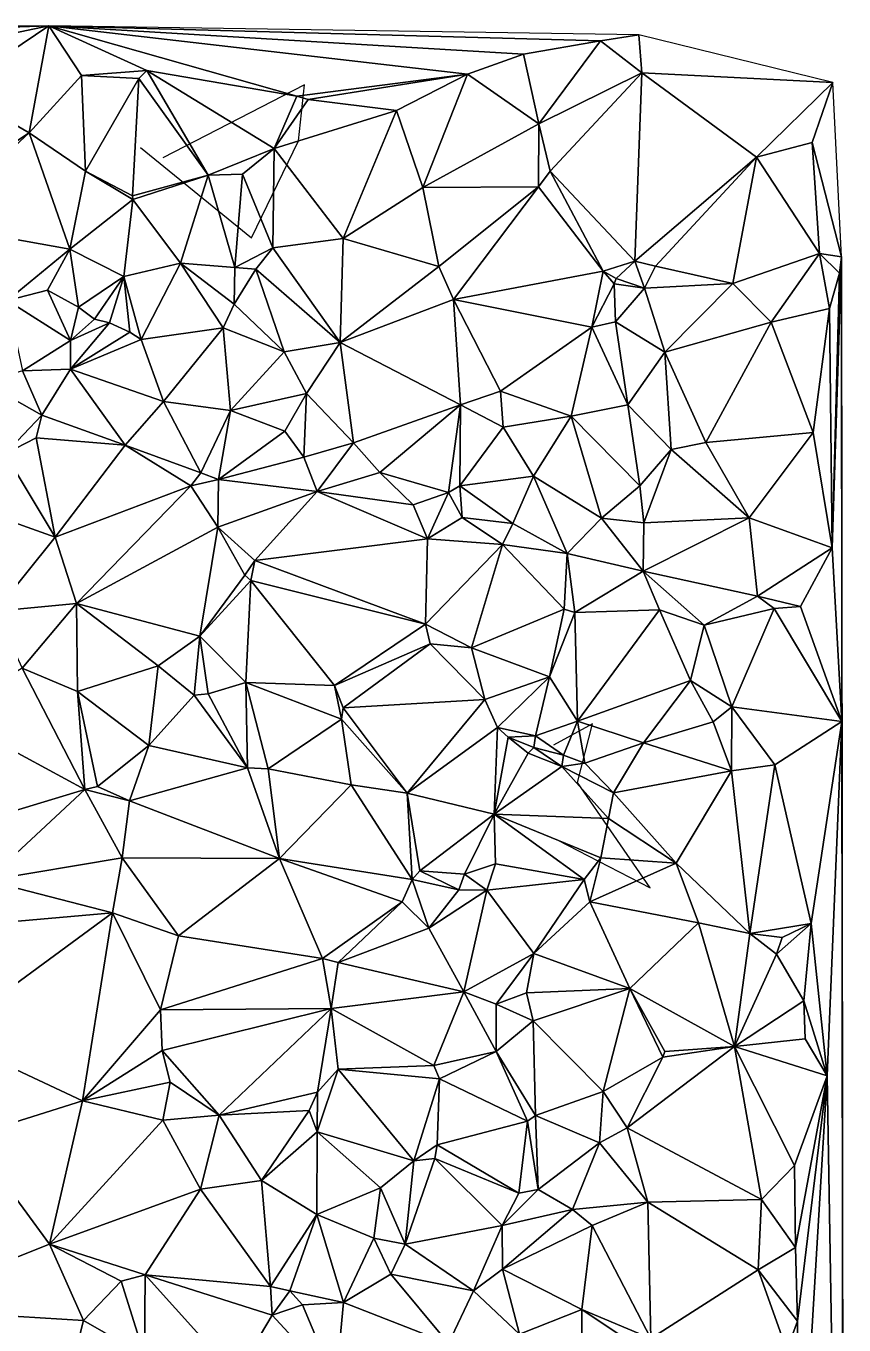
# Model space of a CAD drawing. Header units: metres. Extents: x -15.8 to 15.5, y -15 to 15.
# Drawn here: x 7.08 to 14.98, y 2.44 to 14.99 of the extents above; entities that cross this region are included whole.
import ezdxf

# ---------------------------------------------------------------- set-up
doc = ezdxf.new("R2010")
doc.units = ezdxf.units.M
doc.layers.add('CRACKS', color=1, linetype='Continuous')
doc.layers.add('STREET_MESH', color=7, linetype='Continuous')

msp = doc.modelspace()

# ---------------------------------------------------------------- linework, layer by layer
at = {"layer": 'CRACKS'}
for points in [[(8.184, 13.817, 0.1), (9.256, 12.946, 0.1), (9.711, 13.883, 0.1), (9.767, 14.422, 0.1), (8.4, 13.717, 0.1)], [(12.209, 7.129, 0.1), (13.11, 6.667, 0.1), (12.407, 7.683, 0.1), (12.552, 8.249, 0.1), (12.173, 8.044, 0.1)]]:
    msp.add_polyline3d(points, dxfattribs=at)
at = {"layer": 'STREET_MESH'}
for points in [[(-13.438, 14.962), (-2.53, 14.905), (7.297, 14.992)], [(-2.53, 14.905), (4.772, 14.905), (7.297, 14.992)], [(4.772, 14.905), (5.849, 14.69), (7.297, 14.992)], [(5.849, 14.69), (6.382, 14.379), (7.297, 14.992)], [(6.382, 14.379), (7.109, 13.96), (7.297, 14.992)], [(7.109, 13.96), (7.613, 14.512), (7.297, 14.992)], [(9.695, 14.315), (11.345, 14.528), (7.297, 14.992)], [(8.245, 14.563), (9.695, 14.315), (7.297, 14.992)], [(7.613, 14.512), (8.245, 14.563), (7.297, 14.992)], [(11.345, 14.528), (11.884, 14.72), (7.297, 14.992)], [(12.629, 14.85), (13, 14.907), (7.297, 14.992)], [(11.884, 14.72), (12.629, 14.85), (7.297, 14.992)], [(12.034, 14.047), (12.629, 14.85), (11.884, 14.72)], [(12.629, 14.85), (12.034, 14.047), (13.029, 14.538)], [(13, 14.907), (12.629, 14.85), (13.029, 14.538)], [(13, 14.907), (13.029, 14.538), (14.875, 14.446)], [(12.034, 14.047), (11.884, 14.72), (11.345, 14.528)], [(8.166, 14.483), (8.245, 14.563), (7.613, 14.512)], [(8.166, 14.483), (8.839, 13.55), (8.245, 14.563)], [(9.695, 14.315), (8.245, 14.563), (9.475, 13.807)], [(8.245, 14.563), (8.839, 13.55), (9.475, 13.807)], [(7.109, 13.96), (7.653, 13.589), (7.613, 14.512)], [(7.653, 13.589), (8.166, 14.483), (7.613, 14.512)], [(8.106, 13.352), (8.166, 14.483), (7.653, 13.589)], [(8.166, 14.483), (8.106, 13.352), (8.839, 13.55)], [(9.695, 14.315), (9.803, 14.282), (11.345, 14.528)], [(9.803, 14.282), (10.658, 14.174), (11.345, 14.528)], [(10.658, 14.174), (10.913, 13.432), (11.345, 14.528)], [(10.913, 13.432), (12.034, 14.047), (11.345, 14.528)], [(12.034, 14.047), (12.142, 13.589), (13.029, 14.538)], [(13.029, 14.538), (12.142, 13.589), (12.959, 12.719)], [(14.137, 13.726), (13.029, 14.538), (12.959, 12.719)], [(13.029, 14.538), (14.137, 13.726), (14.875, 14.446)], [(14.137, 13.726), (14.675, 13.867), (14.875, 14.446)], [(14.675, 13.867), (14.958, 12.762), (14.875, 14.446)], [(5.991, 13.218), (7.109, 13.96), (6.382, 14.379)], [(9.803, 14.282), (9.695, 14.315), (9.475, 13.807)], [(10.658, 14.174), (9.803, 14.282), (9.475, 13.807)], [(10.141, 12.939), (10.658, 14.174), (9.475, 13.807)], [(10.658, 14.174), (10.141, 12.939), (10.913, 13.432)], [(5.991, 13.218), (6.154, 13.078), (7.109, 13.96)], [(6.154, 13.078), (7.502, 12.836), (7.109, 13.96)], [(7.109, 13.96), (7.502, 12.836), (7.653, 13.589)], [(12.03, 13.439), (12.034, 14.047), (10.913, 13.432)], [(12.034, 14.047), (12.03, 13.439), (12.142, 13.589)], [(8.839, 13.55), (9.17, 13.56), (9.475, 13.807)], [(9.17, 13.56), (9.462, 12.85), (9.475, 13.807)], [(9.462, 12.85), (10.141, 12.939), (9.475, 13.807)], [(14.744, 12.795), (14.675, 13.867), (14.137, 13.726)], [(14.958, 12.762), (14.675, 13.867), (14.744, 12.795)], [(13.16, 12.671), (14.137, 13.726), (12.959, 12.719)], [(13.16, 12.671), (13.907, 12.503), (14.137, 13.726)], [(13.907, 12.503), (14.744, 12.795), (14.137, 13.726)], [(7.502, 12.836), (8.11, 13.315), (7.653, 13.589)], [(8.11, 13.315), (8.106, 13.352), (7.653, 13.589)], [(9.094, 12.659), (9.17, 13.56), (8.839, 13.55)], [(9.462, 12.85), (9.17, 13.56), (9.094, 12.659)], [(12.03, 13.439), (12.656, 12.624), (12.142, 13.589)], [(12.142, 13.589), (12.656, 12.624), (12.959, 12.719)], [(8.106, 13.352), (8.11, 13.315), (8.839, 13.55)], [(8.11, 13.315), (8.57, 12.699), (8.839, 13.55)], [(8.57, 12.699), (9.094, 12.659), (8.839, 13.55)], [(10.141, 12.939), (11.067, 12.669), (10.913, 13.432)], [(11.067, 12.669), (12.03, 13.439), (10.913, 13.432)], [(12.03, 13.439), (11.067, 12.669), (11.208, 12.349)], [(12.656, 12.624), (12.03, 13.439), (11.208, 12.349)], [(8.11, 13.315), (7.502, 12.836), (8.023, 12.571)], [(8.57, 12.699), (8.11, 13.315), (8.023, 12.571)], [(6.9, 12.34), (7.502, 12.836), (6.154, 13.078)], [(9.462, 12.85), (10.113, 11.934), (10.141, 12.939)], [(10.141, 12.939), (10.113, 11.934), (11.067, 12.669)], [(7.502, 12.836), (6.9, 12.34), (7.285, 12.44)], [(7.584, 12.275), (7.502, 12.836), (7.285, 12.44)], [(7.502, 12.836), (7.584, 12.275), (8.023, 12.571)], [(9.297, 12.643), (9.462, 12.85), (9.094, 12.659)], [(9.462, 12.85), (9.297, 12.643), (10.113, 11.934)], [(8.57, 12.699), (8.023, 12.571), (8.19, 11.962)], [(8.981, 12.075), (8.57, 12.699), (8.19, 11.962)], [(8.57, 12.699), (9.088, 12.306), (9.094, 12.659)], [(9.088, 12.306), (8.57, 12.699), (8.981, 12.075)], [(12.656, 12.624), (12.779, 12.553), (12.959, 12.719)], [(12.779, 12.553), (13.055, 12.46), (12.959, 12.719)], [(13.055, 12.46), (13.16, 12.671), (12.959, 12.719)], [(13.907, 12.503), (14.277, 12.131), (14.744, 12.795)], [(14.744, 12.795), (14.277, 12.131), (14.842, 12.264)], [(14.939, 12.604), (14.744, 12.795), (14.842, 12.264)], [(14.958, 12.762), (14.744, 12.795), (14.939, 12.604)], [(14.869, 9.952), (14.958, 12.762), (14.939, 12.604)], [(14.958, 12.762), (14.869, 9.952), (14.961, 8.273)], [(14.958, 12.762), (14.977, -4.495), (14.982, -8.693)], [(14.958, 12.762), (14.961, 8.273), (14.977, -4.495)], [(7.584, 12.275), (7.738, 12.16), (8.023, 12.571)], [(7.738, 12.16), (7.884, 12.124), (8.023, 12.571)], [(7.884, 12.124), (8.082, 12.034), (8.023, 12.571)], [(8.023, 12.571), (8.082, 12.034), (8.19, 11.962)], [(9.088, 12.306), (9.297, 12.643), (9.094, 12.659)], [(9.297, 12.643), (9.088, 12.306), (9.571, 11.843)], [(10.113, 11.934), (9.297, 12.643), (9.571, 11.843)], [(11.067, 12.669), (10.113, 11.934), (11.208, 12.349)], [(12.656, 12.624), (11.208, 12.349), (12.545, 12.081)], [(12.762, 12.502), (12.656, 12.624), (12.545, 12.081)], [(12.656, 12.624), (12.762, 12.502), (12.779, 12.553)], [(12.762, 12.502), (13.055, 12.46), (12.779, 12.553)], [(13.907, 12.503), (13.16, 12.671), (13.055, 12.46)], [(14.869, 9.952), (14.939, 12.604), (14.842, 12.264)], [(6.9, 12.34), (7.508, 11.954), (7.285, 12.44)], [(7.508, 11.954), (7.584, 12.275), (7.285, 12.44)], [(12.773, 12.133), (12.762, 12.502), (12.545, 12.081)], [(13.055, 12.46), (12.762, 12.502), (12.773, 12.133)], [(13.055, 12.46), (12.773, 12.133), (13.249, 11.841)], [(13.907, 12.503), (13.055, 12.46), (13.249, 11.841)], [(14.277, 12.131), (13.907, 12.503), (13.249, 11.841)], [(7.045, 11.662), (7.508, 11.954), (6.9, 12.34)], [(9.088, 12.306), (8.981, 12.075), (9.571, 11.843)], [(10.113, 11.934), (11.277, 11.331), (11.208, 12.349)], [(12.545, 12.081), (11.208, 12.349), (11.662, 11.464)], [(11.208, 12.349), (11.277, 11.331), (11.662, 11.464)], [(7.584, 12.275), (7.508, 11.954), (7.738, 12.16)], [(14.277, 12.131), (14.685, 11.064), (14.842, 12.264)], [(14.685, 11.064), (14.869, 9.952), (14.842, 12.264)], [(7.506, 11.677), (8.082, 12.034), (7.884, 12.124)], [(7.508, 11.954), (7.506, 11.677), (7.884, 12.124)], [(7.508, 11.954), (7.884, 12.124), (7.738, 12.16)], [(8.406, 11.363), (8.981, 12.075), (8.19, 11.962)], [(8.981, 12.075), (8.406, 11.363), (9.052, 11.278)], [(8.981, 12.075), (9.052, 11.278), (9.571, 11.843)], [(12.345, 11.222), (12.545, 12.081), (11.662, 11.464)], [(12.345, 11.222), (12.892, 11.331), (12.545, 12.081)], [(12.892, 11.331), (12.773, 12.133), (12.545, 12.081)], [(12.773, 12.133), (12.892, 11.331), (13.249, 11.841)], [(13.646, 10.967), (14.277, 12.131), (13.249, 11.841)], [(13.646, 10.967), (14.685, 11.064), (14.277, 12.131)], [(7.506, 11.677), (7.508, 11.954), (7.045, 11.662)], [(8.082, 12.034), (7.506, 11.677), (8.19, 11.962)], [(7.506, 11.677), (8.406, 11.363), (8.19, 11.962)], [(9.787, 11.44), (10.113, 11.934), (9.571, 11.843)], [(10.242, 10.966), (10.113, 11.934), (9.787, 11.44)], [(10.113, 11.934), (10.242, 10.966), (11.277, 11.331)], [(9.052, 11.278), (9.787, 11.44), (9.571, 11.843)], [(12.892, 11.331), (13.311, 10.899), (13.249, 11.841)], [(13.311, 10.899), (13.646, 10.967), (13.249, 11.841)], [(7.506, 11.677), (7.045, 11.662), (7.231, 11.233)], [(8.037, 10.942), (7.506, 11.677), (7.231, 11.233)], [(8.406, 11.363), (7.506, 11.677), (8.037, 10.942)], [(7.045, 11.662), (6.671, 11.547), (7.231, 11.233)], [(6.671, 11.547), (6.876, 10.859), (7.231, 11.233)], [(9.052, 11.278), (9.578, 11.076), (9.787, 11.44)], [(9.578, 11.076), (9.761, 10.827), (9.787, 11.44)], [(9.761, 10.827), (10.242, 10.966), (9.787, 11.44)], [(11.277, 11.331), (11.688, 11.117), (11.662, 11.464)], [(11.688, 11.117), (12.345, 11.222), (11.662, 11.464)], [(8.406, 11.363), (8.037, 10.942), (8.766, 10.674)], [(9.052, 11.278), (8.406, 11.363), (8.766, 10.674)], [(11.277, 11.331), (10.242, 10.966), (10.495, 10.677)], [(11.161, 10.484), (11.277, 11.331), (10.495, 10.677)], [(11.161, 10.484), (11.269, 10.551), (11.277, 11.331)], [(11.269, 10.551), (11.688, 11.117), (11.277, 11.331)], [(12.345, 11.222), (13.01, 10.549), (12.892, 11.331)], [(13.01, 10.549), (13.311, 10.899), (12.892, 11.331)], [(6.876, 10.859), (7.177, 11.012), (7.231, 11.233)], [(7.177, 11.012), (8.037, 10.942), (7.231, 11.233)], [(8.938, 10.61), (9.052, 11.278), (8.766, 10.674)], [(8.938, 10.61), (9.578, 11.076), (9.052, 11.278)], [(12.345, 11.222), (11.688, 11.117), (11.98, 10.643)], [(12.637, 10.238), (12.345, 11.222), (11.98, 10.643)], [(12.637, 10.238), (13.01, 10.549), (12.345, 11.222)], [(9.578, 11.076), (8.938, 10.61), (9.761, 10.827)], [(11.688, 11.117), (11.269, 10.551), (11.98, 10.643)], [(13.646, 10.967), (14.064, 10.241), (14.685, 11.064)], [(14.685, 11.064), (14.064, 10.241), (14.869, 9.952)], [(7.177, 11.012), (6.876, 10.859), (7.358, 10.055)], [(8.037, 10.942), (7.177, 11.012), (7.358, 10.055)], [(8.669, 10.548), (8.037, 10.942), (7.358, 10.055)], [(8.037, 10.942), (8.669, 10.548), (8.766, 10.674)], [(10.242, 10.966), (9.761, 10.827), (9.891, 10.496)], [(10.495, 10.677), (10.242, 10.966), (9.891, 10.496)], [(13.311, 10.899), (14.064, 10.241), (13.646, 10.967)], [(6.876, 10.859), (6.734, 10.276), (7.358, 10.055)], [(9.761, 10.827), (8.938, 10.61), (9.891, 10.496)], [(13.046, 10.191), (13.311, 10.899), (13.01, 10.549)], [(13.311, 10.899), (13.046, 10.191), (14.064, 10.241)], [(8.669, 10.548), (8.938, 10.61), (8.766, 10.674)], [(10.818, 10.366), (10.495, 10.677), (9.891, 10.496)], [(10.818, 10.366), (11.161, 10.484), (10.495, 10.677)], [(7.566, 9.413), (8.669, 10.548), (7.358, 10.055)], [(8.669, 10.548), (7.566, 9.413), (8.931, 10.151)], [(8.938, 10.61), (8.669, 10.548), (8.931, 10.151)], [(8.938, 10.61), (8.931, 10.151), (9.891, 10.496)], [(11.292, 10.242), (11.269, 10.551), (11.161, 10.484)], [(11.269, 10.551), (11.781, 10.186), (11.98, 10.643)], [(11.292, 10.242), (11.781, 10.186), (11.269, 10.551)], [(11.781, 10.186), (12.306, 9.896), (11.98, 10.643)], [(12.306, 9.896), (12.637, 10.238), (11.98, 10.643)], [(13.046, 10.191), (13.01, 10.549), (12.637, 10.238)], [(8.931, 10.151), (9.287, 9.829), (9.891, 10.496)], [(9.287, 9.829), (10.956, 10.036), (9.891, 10.496)], [(10.956, 10.036), (10.818, 10.366), (9.891, 10.496)], [(11.161, 10.484), (10.818, 10.366), (10.956, 10.036)], [(11.292, 10.242), (11.161, 10.484), (10.956, 10.036)], [(6.734, 10.276), (6.784, 9.34), (7.358, 10.055)], [(11.683, 9.982), (11.292, 10.242), (10.956, 10.036)], [(11.781, 10.186), (11.292, 10.242), (11.683, 9.982)], [(11.781, 10.186), (11.683, 9.982), (12.306, 9.896)], [(13.042, 9.724), (12.637, 10.238), (12.306, 9.896)], [(13.046, 10.191), (12.637, 10.238), (13.042, 9.724)], [(14.146, 9.485), (14.064, 10.241), (13.042, 9.724)], [(14.064, 10.241), (13.046, 10.191), (13.042, 9.724)], [(14.064, 10.241), (14.146, 9.485), (14.869, 9.952)], [(6.784, 9.34), (7.566, 9.413), (7.358, 10.055)], [(8.931, 10.151), (7.566, 9.413), (8.757, 9.098)], [(8.931, 10.151), (8.757, 9.098), (9.192, 9.685)], [(9.287, 9.829), (8.931, 10.151), (9.192, 9.685)], [(10.956, 10.036), (9.287, 9.829), (10.937, 9.212)], [(11.683, 9.982), (10.956, 10.036), (10.937, 9.212)], [(11.382, 8.984), (11.683, 9.982), (10.937, 9.212)], [(11.683, 9.982), (11.382, 8.984), (12.277, 9.359)], [(11.683, 9.982), (12.277, 9.359), (12.306, 9.896)], [(14.146, 9.485), (14.563, 9.384), (14.869, 9.952)], [(14.869, 9.952), (14.563, 9.384), (14.961, 8.273)], [(9.251, 9.635), (9.287, 9.829), (9.192, 9.685)], [(9.287, 9.829), (9.251, 9.635), (10.937, 9.212)], [(12.277, 9.359), (12.381, 9.326), (12.306, 9.896)], [(12.381, 9.326), (13.042, 9.724), (12.306, 9.896)], [(8.757, 9.098), (9.251, 9.635), (9.192, 9.685)], [(13.2, 9.353), (13.042, 9.724), (12.381, 9.326)], [(13.2, 9.353), (13.629, 9.203), (13.042, 9.724)], [(13.629, 9.203), (14.146, 9.485), (13.042, 9.724)], [(9.251, 9.635), (8.757, 9.098), (9.201, 8.648)], [(10.057, 8.62), (9.251, 9.635), (9.201, 8.648)], [(9.251, 9.635), (10.057, 8.62), (10.937, 9.212)], [(7.04, 8.787), (7.566, 9.413), (6.784, 9.34)], [(7.575, 8.563), (7.566, 9.413), (7.04, 8.787)], [(7.566, 9.413), (8.354, 8.811), (8.757, 9.098)], [(7.566, 9.413), (7.575, 8.563), (8.354, 8.811)], [(14.146, 9.485), (13.629, 9.203), (14.307, 9.364)], [(14.563, 9.384), (14.146, 9.485), (14.307, 9.364)], [(12.277, 9.359), (11.382, 8.984), (12.135, 8.704)], [(12.381, 9.326), (12.277, 9.359), (12.135, 8.704)], [(12.407, 8.277), (12.381, 9.326), (12.135, 8.704)], [(13.2, 9.353), (12.381, 9.326), (12.407, 8.277)], [(13.2, 9.353), (12.407, 8.277), (13.498, 8.67)], [(13.629, 9.203), (13.2, 9.353), (13.498, 8.67)], [(13.629, 9.203), (13.897, 8.414), (14.307, 9.364)], [(14.307, 9.364), (13.897, 8.414), (14.961, 8.273)], [(14.563, 9.384), (14.307, 9.364), (14.961, 8.273)], [(10.057, 8.62), (10.984, 9.023), (10.937, 9.212)], [(10.984, 9.023), (11.382, 8.984), (10.937, 9.212)], [(13.897, 8.414), (13.629, 9.203), (13.498, 8.67)], [(8.354, 8.811), (8.703, 8.526), (8.757, 9.098)], [(8.703, 8.526), (8.837, 8.54), (8.757, 9.098)], [(8.757, 9.098), (8.837, 8.54), (9.201, 8.648)], [(10.984, 9.023), (10.057, 8.62), (10.143, 8.404)], [(11.51, 8.485), (10.984, 9.023), (10.143, 8.404)], [(11.382, 8.984), (10.984, 9.023), (11.51, 8.485)], [(11.382, 8.984), (11.51, 8.485), (12.135, 8.704)], [(7.646, 7.616), (7.04, 8.787), (6.313, 8.338)], [(7.575, 8.563), (7.04, 8.787), (7.646, 7.616)], [(8.354, 8.811), (7.575, 8.563), (8.265, 8.041)], [(8.703, 8.526), (8.354, 8.811), (8.265, 8.041)], [(11.51, 8.485), (11.632, 8.215), (12.135, 8.704)], [(11.632, 8.215), (12.001, 8.134), (12.135, 8.704)], [(12.001, 8.134), (12.407, 8.277), (12.135, 8.704)], [(12.407, 8.277), (13.043, 8.068), (13.498, 8.67)], [(13.043, 8.068), (13.719, 8.27), (13.498, 8.67)], [(13.719, 8.27), (13.897, 8.414), (13.498, 8.67)], [(7.575, 8.563), (7.767, 7.645), (8.265, 8.041)], [(7.767, 7.645), (7.575, 8.563), (7.646, 7.616)], [(9.218, 7.826), (8.837, 8.54), (8.703, 8.526)], [(8.837, 8.54), (9.218, 7.826), (9.201, 8.648)], [(10.125, 8.294), (10.057, 8.62), (9.201, 8.648)], [(9.417, 7.816), (10.125, 8.294), (9.201, 8.648)], [(9.218, 7.826), (9.417, 7.816), (9.201, 8.648)], [(10.057, 8.62), (10.125, 8.294), (10.143, 8.404)], [(9.218, 7.826), (8.703, 8.526), (8.265, 8.041)], [(11.51, 8.485), (10.143, 8.404), (10.761, 7.581)], [(11.632, 8.215), (11.51, 8.485), (10.761, 7.581)], [(13.897, 8.414), (13.719, 8.27), (13.896, 7.797)], [(14.314, 7.853), (13.897, 8.414), (13.896, 7.797)], [(13.897, 8.414), (14.314, 7.853), (14.961, 8.273)], [(6.643, 7.312), (7.646, 7.616), (6.313, 8.338)], [(10.125, 8.294), (9.417, 7.816), (10.221, 7.662)], [(10.143, 8.404), (10.125, 8.294), (10.761, 7.581)], [(10.125, 8.294), (10.221, 7.662), (10.761, 7.581)], [(11.602, 7.377), (11.632, 8.215), (10.761, 7.581)], [(11.602, 7.377), (11.738, 8.121), (11.632, 8.215)], [(11.632, 8.215), (11.738, 8.121), (12.001, 8.134)], [(12.001, 8.134), (12.27, 7.949), (12.407, 8.277)], [(12.407, 8.277), (12.27, 7.949), (12.476, 7.871)], [(12.407, 8.277), (12.476, 7.871), (13.043, 8.068)], [(13.896, 7.797), (13.719, 8.27), (13.043, 8.068)], [(14.961, 8.273), (14.314, 7.853), (14.663, 6.322)], [(14.818, 4.85), (14.961, 8.273), (14.663, 6.322)], [(14.961, 8.273), (14.818, 4.85), (14.977, -4.495)], [(8.265, 8.041), (7.767, 7.645), (8.077, 7.508)], [(9.218, 7.826), (8.265, 8.041), (8.077, 7.508)], [(11.738, 8.121), (11.602, 7.377), (11.93, 7.966)], [(11.738, 8.121), (11.985, 8.022), (12.001, 8.134)], [(11.985, 8.022), (11.738, 8.121), (11.93, 7.966)], [(12.001, 8.134), (11.985, 8.022), (12.27, 7.949)], [(12.476, 7.871), (12.754, 7.585), (13.043, 8.068)], [(12.754, 7.585), (13.896, 7.797), (13.043, 8.068)], [(11.93, 7.966), (11.602, 7.377), (12.255, 7.838)], [(11.985, 8.022), (11.93, 7.966), (12.255, 7.838)], [(12.27, 7.949), (11.985, 8.022), (12.255, 7.838)], [(12.476, 7.871), (12.27, 7.949), (12.255, 7.838)], [(9.527, 6.95), (9.218, 7.826), (8.077, 7.508)], [(9.417, 7.816), (9.218, 7.826), (9.527, 6.95)], [(10.221, 7.662), (9.417, 7.816), (9.527, 6.95)], [(11.602, 7.377), (12.705, 7.335), (12.255, 7.838)], [(12.754, 7.585), (12.476, 7.871), (12.255, 7.838)], [(12.705, 7.335), (12.754, 7.585), (12.255, 7.838)], [(13.896, 7.797), (12.754, 7.585), (13.361, 6.903)], [(14.073, 6.226), (13.896, 7.797), (13.361, 6.903)], [(14.314, 7.853), (13.896, 7.797), (14.073, 6.226)], [(14.314, 7.853), (14.073, 6.226), (14.663, 6.322)], [(10.808, 6.747), (10.221, 7.662), (9.527, 6.95)], [(10.221, 7.662), (10.808, 6.747), (10.761, 7.581)], [(6.699, 6.737), (7.646, 7.616), (6.643, 7.312)], [(6.699, 6.737), (8.008, 6.957), (7.646, 7.616)], [(7.767, 7.645), (7.646, 7.616), (8.077, 7.508)], [(7.646, 7.616), (8.008, 6.957), (8.077, 7.508)], [(10.884, 6.831), (11.602, 7.377), (10.761, 7.581)], [(10.808, 6.747), (10.884, 6.831), (10.761, 7.581)], [(12.754, 7.585), (12.705, 7.335), (13.361, 6.903)], [(8.008, 6.957), (9.527, 6.95), (8.077, 7.508)], [(10.884, 6.831), (11.313, 6.797), (11.602, 7.377)], [(11.602, 7.377), (11.313, 6.797), (11.613, 6.897)], [(12.47, 6.746), (11.602, 7.377), (11.613, 6.897)], [(11.602, 7.377), (12.633, 6.955), (12.705, 7.335)], [(12.47, 6.746), (12.633, 6.955), (11.602, 7.377)], [(12.705, 7.335), (12.633, 6.955), (13.361, 6.903)], [(6.699, 6.737), (7.914, 6.424), (8.008, 6.957)], [(8.008, 6.957), (7.914, 6.424), (8.551, 6.203)], [(9.527, 6.95), (8.008, 6.957), (8.551, 6.203)], [(9.942, 5.982), (9.527, 6.95), (8.551, 6.203)], [(9.942, 5.982), (10.711, 6.531), (9.527, 6.95)], [(10.711, 6.531), (10.808, 6.747), (9.527, 6.95)], [(12.633, 6.955), (12.47, 6.746), (12.527, 6.532)], [(12.633, 6.955), (12.527, 6.532), (13.361, 6.903)], [(12.527, 6.532), (13.575, 6.327), (13.361, 6.903)], [(13.575, 6.327), (14.073, 6.226), (13.361, 6.903)], [(10.808, 6.747), (11.261, 6.645), (10.884, 6.831)], [(10.884, 6.831), (11.261, 6.645), (11.313, 6.797)], [(11.261, 6.645), (11.529, 6.644), (11.313, 6.797)], [(11.313, 6.797), (11.529, 6.644), (11.613, 6.897)], [(11.529, 6.644), (12.47, 6.746), (11.613, 6.897)], [(7.914, 6.424), (6.699, 6.737), (6.409, 6.292)], [(10.808, 6.747), (10.711, 6.531), (10.971, 6.276)], [(11.261, 6.645), (10.808, 6.747), (10.971, 6.276)], [(12.47, 6.746), (11.529, 6.644), (11.983, 6.032)], [(12.527, 6.532), (12.47, 6.746), (11.983, 6.032)], [(10.711, 6.531), (9.942, 5.982), (10.094, 5.946)], [(10.971, 6.276), (10.711, 6.531), (10.094, 5.946)], [(11.529, 6.644), (11.261, 6.645), (10.971, 6.276)], [(11.309, 5.662), (11.529, 6.644), (10.971, 6.276)], [(11.529, 6.644), (11.309, 5.662), (11.983, 6.032)], [(12.912, 5.693), (12.527, 6.532), (11.983, 6.032)], [(12.527, 6.532), (12.912, 5.693), (13.575, 6.327)], [(6.289, 5.233), (7.914, 6.424), (6.409, 6.292)], [(7.914, 6.424), (6.289, 5.233), (7.622, 4.608)], [(7.914, 6.424), (7.622, 4.608), (8.376, 5.486)], [(7.914, 6.424), (8.376, 5.486), (8.551, 6.203)], [(11.309, 5.662), (10.971, 6.276), (10.094, 5.946)], [(13.575, 6.327), (12.912, 5.693), (13.925, 5.132)], [(14.073, 6.226), (13.575, 6.327), (13.925, 5.132)], [(14.073, 6.226), (14.383, 6.186), (14.663, 6.322)], [(14.328, 6.025), (14.595, 5.574), (14.663, 6.322)], [(14.383, 6.186), (14.328, 6.025), (14.663, 6.322)], [(14.595, 5.574), (14.818, 4.85), (14.663, 6.322)], [(8.376, 5.486), (9.942, 5.982), (8.551, 6.203)], [(14.328, 6.025), (14.073, 6.226), (13.925, 5.132)], [(14.328, 6.025), (14.383, 6.186), (14.073, 6.226)], [(11.309, 5.662), (11.621, 5.541), (11.983, 6.032)], [(11.621, 5.541), (11.914, 5.651), (11.983, 6.032)], [(11.914, 5.651), (12.912, 5.693), (11.983, 6.032)], [(14.595, 5.574), (14.328, 6.025), (13.925, 5.132)], [(10.026, 5.501), (9.942, 5.982), (8.376, 5.486)], [(9.942, 5.982), (10.026, 5.501), (10.094, 5.946)], [(10.026, 5.501), (11.309, 5.662), (10.094, 5.946)], [(11.309, 5.662), (10.026, 5.501), (11.017, 4.948)], [(11.622, 5.085), (11.309, 5.662), (11.017, 4.948)], [(11.621, 5.541), (11.309, 5.662), (11.622, 5.085)], [(11.914, 5.651), (11.621, 5.541), (11.978, 5.38)], [(11.914, 5.651), (11.978, 5.38), (12.912, 5.693)], [(11.978, 5.38), (12.653, 4.699), (12.912, 5.693)], [(12.912, 5.693), (12.653, 4.699), (13.232, 5.029)], [(13.249, 5.084), (12.912, 5.693), (13.232, 5.029)], [(12.912, 5.693), (13.249, 5.084), (13.925, 5.132)], [(11.621, 5.541), (11.622, 5.085), (11.978, 5.38)], [(14.608, 5.207), (14.595, 5.574), (13.925, 5.132)], [(14.595, 5.574), (14.608, 5.207), (14.818, 4.85)], [(7.622, 4.608), (8.394, 5.093), (8.376, 5.486)], [(8.394, 5.093), (10.026, 5.501), (8.376, 5.486)], [(10.026, 5.501), (8.394, 5.093), (8.945, 4.469)], [(9.895, 4.692), (10.026, 5.501), (8.945, 4.469)], [(9.895, 4.692), (10.094, 4.913), (10.026, 5.501)], [(10.026, 5.501), (10.094, 4.913), (11.017, 4.948)], [(11.622, 5.085), (12, 4.466), (11.978, 5.38)], [(12, 4.466), (12.653, 4.699), (11.978, 5.38)], [(7.622, 4.608), (6.289, 5.233), (6.539, 4.267)], [(14.608, 5.207), (13.925, 5.132), (14.818, 4.85)], [(8.394, 5.093), (7.622, 4.608), (8.469, 4.789)], [(8.394, 5.093), (8.469, 4.789), (8.945, 4.469)], [(11.074, 4.82), (11.622, 5.085), (11.017, 4.948)], [(11.622, 5.085), (11.074, 4.82), (11.923, 4.413)], [(12, 4.466), (11.622, 5.085), (11.923, 4.413)], [(12.653, 4.699), (12.886, 4.346), (13.232, 5.029)], [(12.886, 4.346), (13.925, 5.132), (13.232, 5.029)], [(12.886, 4.346), (14.184, 3.655), (13.925, 5.132)], [(13.925, 5.132), (13.249, 5.084), (13.232, 5.029)], [(13.925, 5.132), (14.505, 3.983), (14.818, 4.85)], [(14.184, 3.655), (14.505, 3.983), (13.925, 5.132)], [(9.89, 4.31), (10.825, 4.027), (10.094, 4.913)], [(9.895, 4.692), (9.89, 4.31), (10.094, 4.913)], [(10.094, 4.913), (11.074, 4.82), (11.017, 4.948)], [(10.094, 4.913), (10.825, 4.027), (11.074, 4.82)], [(7.622, 4.608), (8.398, 4.422), (8.469, 4.789)], [(8.469, 4.789), (8.398, 4.422), (8.945, 4.469)], [(11.074, 4.82), (10.825, 4.027), (11.052, 4.183)], [(11.074, 4.82), (11.052, 4.183), (11.923, 4.413)], [(14.505, 3.983), (14.514, 3.191), (14.818, 4.85)], [(14.509, -0.311), (14.818, 4.85), (14.533, 2.479)], [(14.818, 4.85), (14.509, -0.311), (14.977, -4.495)], [(14.818, 4.85), (14.514, 3.191), (14.533, 2.479)], [(9.814, 4.516), (9.895, 4.692), (8.945, 4.469)], [(9.895, 4.692), (9.814, 4.516), (9.89, 4.31)], [(12.653, 4.699), (12, 4.466), (12.619, 4.201)], [(12.653, 4.699), (12.619, 4.201), (12.886, 4.346)], [(7.305, 3.224), (7.622, 4.608), (6.539, 4.267)], [(7.305, 3.224), (8.398, 4.422), (7.622, 4.608)], [(8.398, 4.422), (7.305, 3.224), (8.763, 3.756)], [(8.398, 4.422), (8.763, 3.756), (8.945, 4.469)], [(8.763, 3.756), (9.353, 3.839), (8.945, 4.469)], [(9.353, 3.839), (9.814, 4.516), (8.945, 4.469)], [(9.89, 4.31), (9.814, 4.516), (9.353, 3.839)], [(11.052, 4.183), (11.839, 3.716), (11.923, 4.413)], [(11.839, 3.716), (12.025, 3.751), (11.923, 4.413)], [(12.025, 3.751), (12, 4.466), (11.923, 4.413)], [(12.619, 4.201), (12, 4.466), (12.025, 3.751)], [(5.744, 2.603), (7.305, 3.224), (6.539, 4.267)], [(9.89, 4.31), (9.353, 3.839), (9.887, 3.511)], [(10.502, 3.769), (9.89, 4.31), (9.887, 3.511)], [(10.825, 4.027), (9.89, 4.31), (10.502, 3.769)], [(12.886, 4.346), (12.619, 4.201), (13.085, 3.629)], [(14.184, 3.655), (12.886, 4.346), (13.085, 3.629)], [(10.825, 4.027), (11.027, 4.05), (11.052, 4.183)], [(11.027, 4.05), (11.839, 3.716), (11.052, 4.183)], [(12.358, 3.558), (12.619, 4.201), (12.025, 3.751)], [(12.619, 4.201), (12.358, 3.558), (13.085, 3.629)], [(10.742, 3.225), (10.825, 4.027), (10.502, 3.769)], [(11.027, 4.05), (10.742, 3.225), (11.679, 3.405)], [(10.825, 4.027), (10.742, 3.225), (11.027, 4.05)], [(11.839, 3.716), (11.027, 4.05), (11.679, 3.405)], [(14.505, 3.983), (14.184, 3.655), (14.514, 3.191)], [(9.441, 2.815), (9.353, 3.839), (8.763, 3.756)], [(9.353, 3.839), (9.441, 2.815), (9.887, 3.511)], [(10.438, 3.282), (10.502, 3.769), (9.887, 3.511)], [(10.438, 3.282), (10.742, 3.225), (10.502, 3.769)], [(7.305, 3.224), (8.23, 2.927), (8.763, 3.756)], [(8.23, 2.927), (9.441, 2.815), (8.763, 3.756)], [(12.025, 3.751), (11.839, 3.716), (11.679, 3.405)], [(12.358, 3.558), (12.025, 3.751), (11.679, 3.405)], [(14.153, 2.974), (14.184, 3.655), (13.085, 3.629)], [(14.184, 3.655), (14.153, 2.974), (14.514, 3.191)], [(11.683, 2.982), (12.358, 3.558), (11.679, 3.405)], [(12.358, 3.558), (11.683, 2.982), (12.547, 3.403)], [(12.358, 3.558), (12.547, 3.403), (13.085, 3.629)], [(13.085, 3.629), (12.547, 3.403), (13.114, 2.313)], [(14.153, 2.974), (13.085, 3.629), (13.114, 2.313)], [(9.441, 2.815), (9.626, 2.774), (9.887, 3.511)], [(9.626, 2.774), (10.145, 2.66), (9.887, 3.511)], [(10.145, 2.66), (10.438, 3.282), (9.887, 3.511)], [(10.742, 3.225), (11.403, 2.774), (11.679, 3.405)], [(11.403, 2.774), (11.683, 2.982), (11.679, 3.405)], [(12.547, 3.403), (11.683, 2.982), (12.449, 2.593)], [(12.547, 3.403), (12.449, 2.593), (13.114, 2.313)], [(10.438, 3.282), (10.145, 2.66), (10.603, 2.935)], [(10.742, 3.225), (10.438, 3.282), (10.603, 2.935)], [(7.633, 2.486), (7.305, 3.224), (5.744, 2.603)], [(7.998, 2.866), (7.305, 3.224), (7.633, 2.486)], [(7.305, 3.224), (7.998, 2.866), (8.23, 2.927)], [(10.742, 3.225), (10.603, 2.935), (11.403, 2.774)], [(14.514, 3.191), (14.153, 2.974), (14.533, 2.479)], [(7.998, 2.866), (8.221, 2.148), (8.23, 2.927)], [(8.23, 2.927), (8.221, 2.148), (9.109, 1.953)], [(8.23, 2.927), (9.109, 1.953), (9.457, 2.538)], [(9.441, 2.815), (8.23, 2.927), (9.457, 2.538)], [(10.603, 2.935), (10.145, 2.66), (11.159, 2.265)], [(11.403, 2.774), (10.603, 2.935), (11.159, 2.265)], [(11.683, 2.982), (11.403, 2.774), (11.847, 2.353)], [(12.449, 2.593), (11.683, 2.982), (11.847, 2.353)], [(14.428, 2.201), (14.153, 2.974), (13.114, 2.313)], [(14.153, 2.974), (14.428, 2.201), (14.533, 2.479)], [(8.221, 2.148), (7.998, 2.866), (7.633, 2.486)], [(9.626, 2.774), (9.441, 2.815), (9.457, 2.538)], [(9.626, 2.774), (9.457, 2.538), (9.749, 2.639)], [(10.145, 2.66), (9.626, 2.774), (9.749, 2.639)], [(11.847, 2.353), (11.403, 2.774), (11.159, 2.265)], [(9.749, 2.639), (9.457, 2.538), (10.071, 1.872)], [(10.145, 2.66), (9.749, 2.639), (10.071, 1.872)], [(11.159, 2.265), (10.145, 2.66), (10.071, 1.872)], [(5.655, 2.356), (7.491, 1.931), (5.744, 2.603)], [(7.491, 1.931), (7.633, 2.486), (5.744, 2.603)], [(9.457, 2.538), (9.109, 1.953), (10.071, 1.872)], [(12.448, 2.051), (12.449, 2.593), (11.847, 2.353)], [(12.914, 2.279), (12.449, 2.593), (12.448, 2.051)], [(12.449, 2.593), (12.914, 2.279), (13.114, 2.313)], [(8.221, 2.148), (7.633, 2.486), (7.491, 1.931)], [(14.428, 2.201), (14.509, -0.311), (14.533, 2.479)]]:
    msp.add_3dface(points, dxfattribs=at)

doc.saveas('drawing.dxf')
